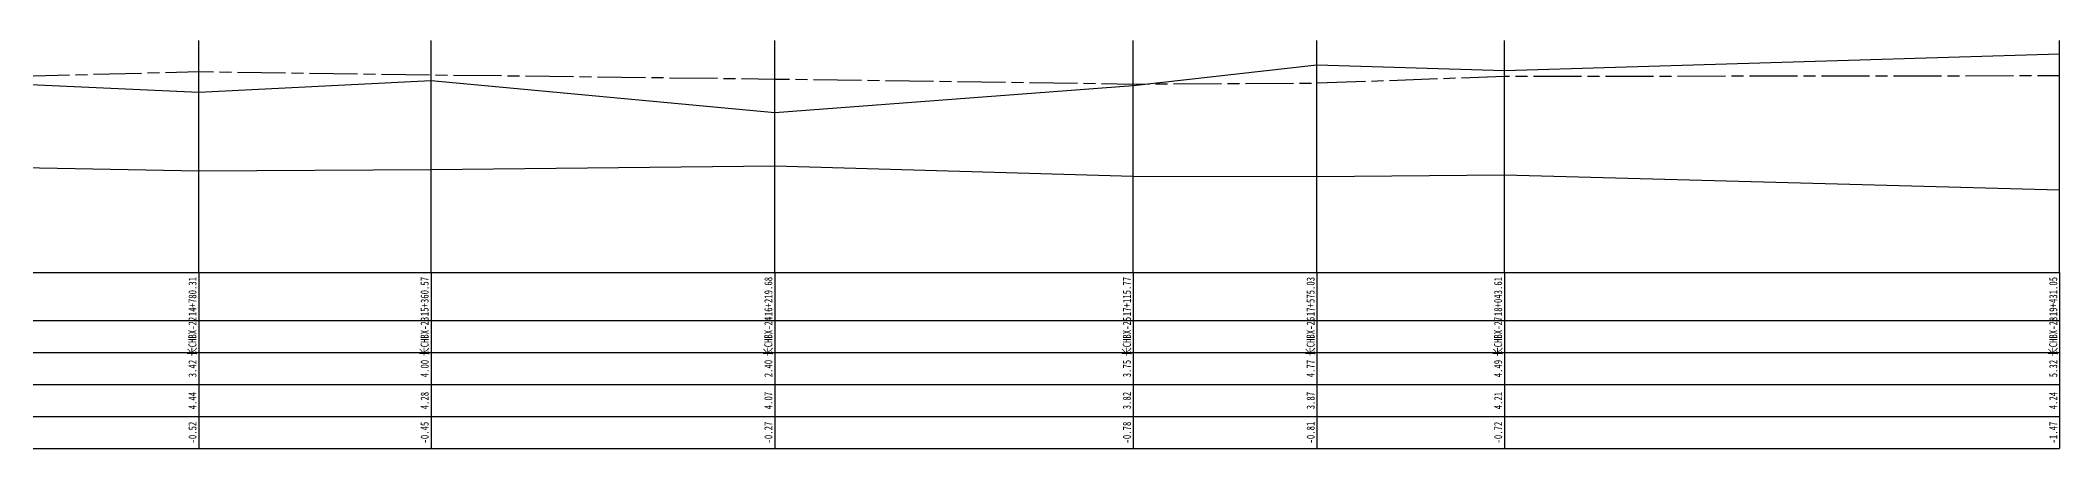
# Model space of a CAD drawing. Extents: x 529382 to 535292, y 3419700 to 3423811.
# Drawn here: x 534788 to 535292, y 3420400 to 3420502 of the extents above; entities that cross this region are included whole.
import ezdxf
from ezdxf.enums import TextEntityAlignment as Align

# ---------------------------------------------------------------- set-up
doc = ezdxf.new("R2010")
doc.units = 0
doc.header["$LTSCALE"] = 0.5
doc.linetypes.add('ACAD_ISO08W100', pattern=[36, 24, -3, 6, -3])
for name, color, linetype, lineweight in [('00右岸断面线', 5, 'ACAD_ISO08W100', 30), ('00左岸断面线', 6, 'CONTINUOUS', 30), ('00河底高程', 2, 'CONTINUOUS', 30)]:
    doc.layers.add(name, color=color, linetype=linetype, lineweight=lineweight)
doc.layers.add('tab', color=9, linetype='CONTINUOUS')
doc.layers.add('zh', color=9, linetype='CONTINUOUS')
doc.styles.add('HZ', font='fangsong_GB2312.ttf', dxfattribs={"width": 0.8})

msp = doc.modelspace()

# ---------------------------------------------------------------- linework, layer by layer
at = {"layer": '00右岸断面线', "flags": 128}
msp.add_lwpolyline([(533398.5, 3420490.71), (533549.66, 3420489.31), (533685.52, 3420490.41), (533728.86, 3420487.56), (533759.63, 3420489.96), (533804.44, 3420486.51), (533838.79, 3420486.11), (533890.14, 3420488.06), (533938.79, 3420487.91), (533974.11, 3420490.31), (534026.59, 3420487.71), (534131.97, 3420492.16), (534165.71, 3420493.06), (534253.12, 3420492.66), (534330.07, 3420492.51), (534388.45, 3420488.66), (534448.28, 3420486.71), (534506.93, 3420494.16), (534559.68, 3420489.26), (534660.32, 3420491.91), (534752.08, 3420491.81), (534827.33, 3420493.71), (534885.36, 3420492.91), (534971.27, 3420491.86), (535060.88, 3420490.61), (535106.8, 3420490.86), (535153.66, 3420492.56), (535292.41, 3420492.71)], dxfattribs=at)
at = {"layer": '00左岸断面线', "flags": 128}
msp.add_lwpolyline([(533890.14, 3420488.36), (533938.79, 3420489.96), (533974.11, 3420488.51), (534026.59, 3420487.66), (534131.97, 3420490.11), (534165.71, 3420491.96), (534253.12, 3420493.11), (534330.07, 3420490.81), (534388.45, 3420488.01), (534448.28, 3420489.81), (534506.93, 3420492.71), (534559.68, 3420492.41), (534660.32, 3420491.16), (534752.08, 3420491.96), (534827.33, 3420488.61), (534885.36, 3420491.51), (534971.27, 3420483.51), (535060.88, 3420490.26), (535106.8, 3420495.36), (535153.66, 3420493.96), (535292.41, 3420498.11)], dxfattribs=at)
at = {"layer": '00河底高程', "flags": 128}
msp.add_lwpolyline([(533890.14, 3420464.86), (533938.79, 3420465.91), (533974.11, 3420464.51), (534026.59, 3420465.06), (534131.97, 3420468.76), (534165.71, 3420462.41), (534253.12, 3420461.86), (534330.07, 3420460.96), (534388.45, 3420460.86), (534448.28, 3420462.66), (534506.93, 3420464.66), (534559.68, 3420466.06), (534660.32, 3420469.81), (534752.08, 3420470.31), (534827.33, 3420468.91), (534885.36, 3420469.26), (534971.27, 3420470.16), (535060.88, 3420467.61), (535106.8, 3420467.46), (535153.66, 3420467.91), (535292.41, 3420464.16)], dxfattribs=at)
at = {"layer": 'tab'}
for p, q in [((533336.5, 3420443.51), (535292.41, 3420443.51)), ((534827.33, 3420443.51), (534827.33, 3420399.51)), ((534885.36, 3420443.51), (534885.36, 3420399.51)), ((534971.27, 3420443.51), (534971.27, 3420399.51)), ((535060.88, 3420443.51), (535060.88, 3420399.51)), ((535106.8, 3420443.51), (535106.8, 3420399.51)), ((535153.66, 3420443.51), (535153.66, 3420399.51)), ((535292.41, 3420443.51), (535292.41, 3420399.51)), ((533336.5, 3420431.51), (535292.41, 3420431.51)), ((533336.5, 3420423.51), (535292.41, 3420423.51)), ((533336.5, 3420415.51), (535292.41, 3420415.51)), ((533336.5, 3420407.51), (535292.41, 3420407.51)), ((533336.5, 3420399.51), (535292.41, 3420399.51))]:
    msp.add_line(p, q, dxfattribs=at)
at = {"layer": 'zh', "color": 6}
for p, q in [((534827.33, 3420443.51), (534827.33, 3420501.51)), ((534885.36, 3420443.51), (534885.36, 3420501.51)), ((534971.27, 3420443.51), (534971.27, 3420501.51)), ((535060.88, 3420443.51), (535060.88, 3420501.51)), ((535106.8, 3420443.51), (535106.8, 3420501.51)), ((535153.66, 3420443.51), (535153.66, 3420501.51)), ((535292.41, 3420443.51), (535292.41, 3420501.51))]:
    msp.add_line(p, q, dxfattribs=at)

# ---------------------------------------------------------------- texts
at = {"layer": 'tab', "color": 3, "style": 'HZ', "width": 0.8}
for s, p in [('14+780.31', (534827.33, 3420437.51)), ('15+360.57', (534885.36, 3420437.51)), ('16+219.68', (534971.27, 3420437.51)), ('17+115.77', (535060.88, 3420437.51)), ('17+575.03', (535106.8, 3420437.51)), ('18+043.61', (535153.66, 3420437.51)), ('19+431.05', (535292.41, 3420437.51)), ('长CHBX-22', (534827.33, 3420427.51)), ('长CHBX-23', (534885.36, 3420427.51)), ('长CHBX-24', (534971.27, 3420427.51)), ('长CHBX-25', (535060.88, 3420427.51)), ('长CHBX-26', (535106.8, 3420427.51)), ('长CHBX-27', (535153.66, 3420427.51)), ('长CHBX-28', (535292.41, 3420427.51)), ('3.42', (534827.33, 3420419.51)), ('4.00', (534885.36, 3420419.51)), ('2.40', (534971.27, 3420419.51)), ('3.75', (535060.88, 3420419.51)), ('4.77', (535106.8, 3420419.51)), ('4.49', (535153.66, 3420419.51)), ('5.32', (535292.41, 3420419.51)), ('4.44', (534827.33, 3420411.51)), ('4.28', (534885.36, 3420411.51)), ('4.07', (534971.27, 3420411.51)), ('3.82', (535060.88, 3420411.51)), ('3.87', (535106.8, 3420411.51)), ('4.21', (535153.66, 3420411.51)), ('4.24', (535292.41, 3420411.51)), ('-0.52', (534827.33, 3420403.51)), ('-0.45', (534885.36, 3420403.51)), ('-0.27', (534971.27, 3420403.51)), ('-0.78', (535060.88, 3420403.51)), ('-0.81', (535106.8, 3420403.51)), ('-0.72', (535153.66, 3420403.51)), ('-1.47', (535292.41, 3420403.51))]:
    msp.add_text(s, height=2, rotation=90, dxfattribs=at).set_placement(p, align=Align.BOTTOM_CENTER)

doc.saveas('drawing.dxf')
